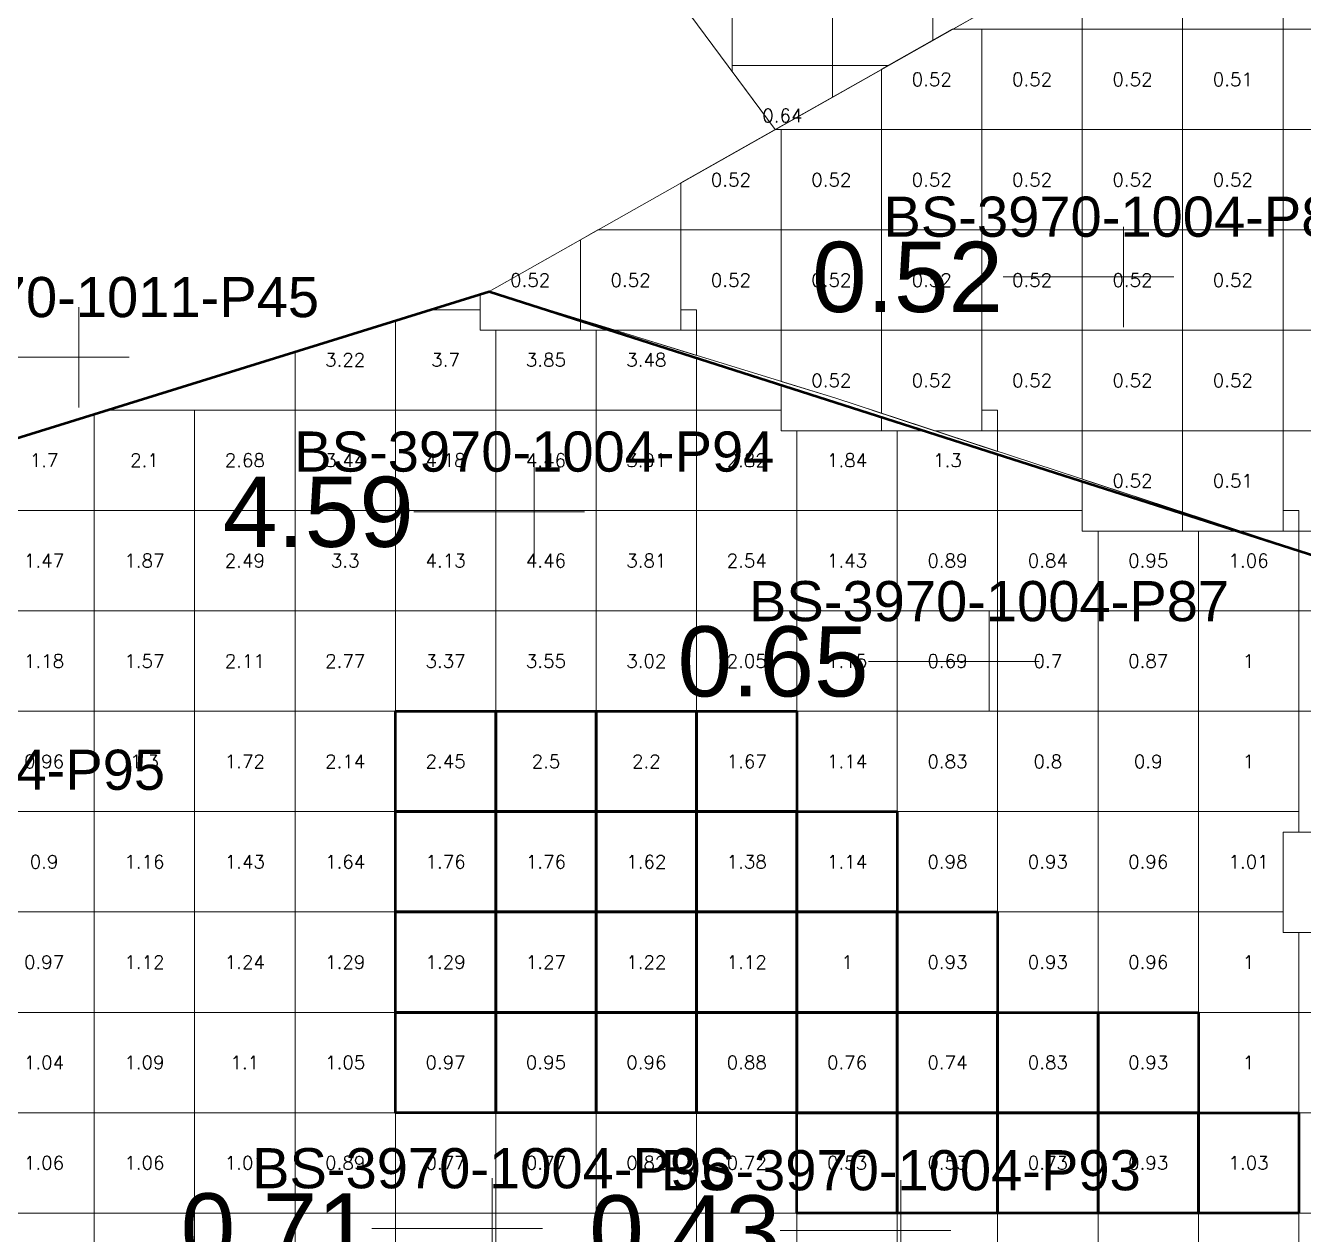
# Model space of a CAD drawing. Header units: inches. Extents: x 469759 to 470079, y 4349683 to 4349873.
# Drawn here: x 469832.68 to 469845.41, y 4349768.48 to 4349780.52 of the extents above; entities that cross this region are included whole.
import ezdxf
from ezdxf.enums import TextEntityAlignment as Align

# ---------------------------------------------------------------- set-up
doc = ezdxf.new("R2010")
doc.units = ezdxf.units.IN
doc.header["$MEASUREMENT"] = 0
for name, color, linetype, lineweight in [('孔口文字', 7, 'Continuous', 0), ('点', 7, 'Continuous', 0), ('爆区方格网', 7, 'Continuous', 0), ('线条', 7, 'Continuous', 0), ('钻孔', 7, 'Continuous', 0)]:
    doc.layers.add(name, color=color, linetype=linetype, lineweight=lineweight)
doc.styles.add('3dmine_textStyle_1', font='txt.shx', dxfattribs={"height": 1, "bigfont": 'gbcbig.shx'})
doc.styles.add('3dmine_textStyle_2', font='arial.ttf', dxfattribs={"height": 1})

msp = doc.modelspace()

# ---------------------------------------------------------------- hatches: boundary and pattern name
at = {"layer": '钻孔', "linetype": 'Continuous', "lineweight": 0, "extrusion": (0, 1, 0)}
msp.add_hatch(color=4, dxfattribs=at).paths.add_polyline_path([(-469844.62, 3960.25), (-469843.62, 3960.25), (-469843.62, 3972.25), (-469844.62, 3972.25)], flags=0)
at = {"layer": '钻孔', "linetype": 'Continuous', "lineweight": 0, "true_color": 0x808080, "extrusion": (0, 1, 0)}
for points in [[(-469834.214, 3959.89), (-469833.214, 3959.89), (-469833.214, 3972.89), (-469834.214, 3972.89)], [(-469842.4, 3960.49), (-469841.4, 3960.49), (-469841.4, 3972.49), (-469842.4, 3972.49)]]:
    msp.add_hatch(color=8, dxfattribs=at).paths.add_polyline_path(points, flags=0)
at = {"layer": '钻孔', "linetype": 'Continuous', "lineweight": 0, "true_color": 0xff80ff, "extrusion": (0, 1, 0)}
msp.add_hatch(color=211, dxfattribs=at).paths.add_polyline_path([(-469838.75, 3959.52), (-469837.75, 3959.52), (-469837.75, 3972.52), (-469838.75, 3972.52)], flags=0)
at = {"layer": '钻孔', "linetype": 'Continuous', "lineweight": 0, "true_color": 0x00ffff, "extrusion": (0, 1, 0)}
for points in [[(-469843.28, 3959.6), (-469842.28, 3959.6), (-469842.28, 3972.6), (-469843.28, 3972.6)], [(-469838.33, 3959.82), (-469837.33, 3959.82), (-469837.33, 3972.82), (-469838.33, 3972.82)]]:
    msp.add_hatch(color=4, dxfattribs=at).paths.add_polyline_path(points, flags=0)

# ---------------------------------------------------------------- linework, layer by layer
at = {"color": 4, "linetype": 'Continuous', "lineweight": 0, "true_color": 0x00ffff, "elevation": 3972.289}
msp.add_lwpolyline([(469830.523, 4349782.177), (469834.782, 4349783.265), (469838.373, 4349781.886), (469840.149, 4349779.488), (469842.878, 4349781.034), (469845.209, 4349782.446), (469846.209, 4349783.052), (469847.681, 4349783.943), (469845.919, 4349785.172), (469844.233, 4349785.846), (469842.477, 4349787.199), (469843.266, 4349789.779), (469844.355, 4349792.332), (469841.926, 4349793.667), (469839.45, 4349795.182), (469834.07, 4349797.454), (469832.873, 4349793.417), (469835.06, 4349792.05), (469836.746, 4349787.956), (469832.886, 4349787.119), (469830.688, 4349788.666)], dxfattribs=at)
at = {"color": 4, "linetype": 'Continuous', "lineweight": 0, "elevation": 1987.297}
msp.add_lwpolyline([(469837.3, 4349777.874), (469842.878, 4349781.034), (469847.681, 4349783.943), (469855.547, 4349787.292), (469859.965, 4349786.419), (469865.187, 4349784.317), (469869.485, 4349784.222), (469872.956, 4349784.858), (469874.58, 4349781.706), (469870.408, 4349779.03), (469874.262, 4349774.922), (469876.69, 4349772.16), (469874.272, 4349770.414), (469866.414, 4349769.254), (469861.845, 4349771.213), (469856.754, 4349771.099), (469852.439, 4349771.326), (469850.168, 4349770.343), (469847.292, 4349769.245), (469845.59, 4349771.971), (469846.044, 4349775.075), (469840.744, 4349776.814), (469837.3, 4349777.874), (469837.3, 4349777.874)], dxfattribs=at)
at = {"color": 5, "linetype": 'Continuous', "lineweight": 50, "elevation": 1987.297}
msp.add_lwpolyline([(469817.208, 4349769.309), (469828.454, 4349775.127), (469837.3, 4349777.874), (469846.044, 4349775.075), (469845.59, 4349771.971), (469847.292, 4349769.245), (469850.168, 4349770.343), (469852.439, 4349771.326), (469856.754, 4349771.099), (469861.845, 4349771.213), (469866.414, 4349769.254), (469864.214, 4349766.26), (469858.315, 4349764.574), (469853.994, 4349765.649), (469852.242, 4349767.401), (469842.005, 4349764.839), (469836.359, 4349766.411), (469832.229, 4349766.357), (469826.099, 4349763.33), (469820.476, 4349762.487), (469821.961, 4349767.803), (469817.208, 4349769.309), (469817.208, 4349769.309)], dxfattribs=at)
at = {"layer": '点', "color": 4, "linetype": 'Continuous', "lineweight": 0, "elevation": 3972.25}
for points in [[(469843.62, 4349777.52), (469843.62, 4349778.52)], [(469844.12, 4349778.02), (469843.12, 4349778.02)]]:
    msp.add_lwpolyline(points, dxfattribs=at)
at = {"layer": '点', "color": 138, "linetype": 'Continuous', "lineweight": 0, "true_color": 0x004c4c}
for points, elevation in [([(469833.214, 4349776.719), (469833.214, 4349777.719)], 3972.89), ([(469833.714, 4349777.219), (469832.714, 4349777.219)], 3972.89), ([(469837.75, 4349775.18), (469837.75, 4349776.18)], 3972.52), ([(469838.25, 4349775.68), (469837.25, 4349775.68)], 3972.52), ([(469842.28, 4349773.69), (469842.28, 4349774.69)], 3972.6), ([(469842.78, 4349774.19), (469841.78, 4349774.19)], 3972.6), ([(469837.33, 4349768.04), (469837.33, 4349769.04)], 3972.82), ([(469841.4, 4349768.02), (469841.4, 4349769.02)], 3972.49), ([(469837.83, 4349768.54), (469836.83, 4349768.54)], 3972.82), ([(469841.9, 4349768.52), (469840.9, 4349768.52)], 3972.49)]:
    msp.add_lwpolyline(points, dxfattribs=dict(at, elevation=elevation))
at = {"layer": '爆区方格网', "color": 4, "linetype": 'Continuous', "lineweight": 0}
for points, elevation in [([(469844.209, 4349780.488), (469843.209, 4349780.488), (469843.209, 4349781.235), (469843.628, 4349781.488), (469844.209, 4349781.488), (469844.209, 4349780.488)], 3972.21), ([(469845.209, 4349780.488), (469844.209, 4349780.488), (469844.209, 4349781.488), (469845.209, 4349781.488), (469845.209, 4349780.488)], 3972.21), ([(469846.209, 4349780.488), (469845.209, 4349780.488), (469845.209, 4349781.488), (469846.209, 4349781.488), (469846.209, 4349780.488)], 3972.21), ([(469843.209, 4349779.488), (469842.209, 4349779.488), (469842.209, 4349780.488), (469843.209, 4349780.488), (469843.209, 4349779.488)], 3972.21), ([(469844.209, 4349779.488), (469843.209, 4349779.488), (469843.209, 4349780.488), (469844.209, 4349780.488), (469844.209, 4349779.488)], 3972.21), ([(469845.209, 4349779.488), (469844.209, 4349779.488), (469844.209, 4349780.488), (469845.209, 4349780.488), (469845.209, 4349779.488)], 3972.21), ([(469846.209, 4349779.488), (469845.209, 4349779.488), (469845.209, 4349780.488), (469846.209, 4349780.488), (469846.209, 4349779.488)], 3972.21), ([(469843.209, 4349778.488), (469842.209, 4349778.488), (469842.209, 4349779.488), (469843.209, 4349779.488), (469843.209, 4349778.488)], 3972.21), ([(469844.209, 4349778.488), (469843.209, 4349778.488), (469843.209, 4349779.488), (469844.209, 4349779.488), (469844.209, 4349778.488)], 3972.21), ([(469845.209, 4349778.488), (469844.209, 4349778.488), (469844.209, 4349779.488), (469845.209, 4349779.488), (469845.209, 4349778.488)], 3972.21), ([(469846.209, 4349778.488), (469845.209, 4349778.488), (469845.209, 4349779.488), (469846.209, 4349779.488), (469846.209, 4349778.488)], 3972.21), ([(469843.209, 4349777.488), (469842.209, 4349777.488), (469842.209, 4349778.488), (469843.209, 4349778.488), (469843.209, 4349777.488)], 3972.21), ([(469844.209, 4349777.488), (469843.209, 4349777.488), (469843.209, 4349778.488), (469844.209, 4349778.488), (469844.209, 4349777.488)], 3972.21), ([(469845.209, 4349777.488), (469844.209, 4349777.488), (469844.209, 4349778.488), (469845.209, 4349778.488), (469845.209, 4349777.488)], 3972.21), ([(469846.209, 4349777.488), (469845.209, 4349777.488), (469845.209, 4349778.488), (469846.209, 4349778.488), (469846.209, 4349777.488)], 3972.21), ([(469838.366, 4349777.533), (469838.366, 4349777.533), (469838.209, 4349777.583), (469837.864, 4349777.693), (469837.864, 4349777.693), (469838.366, 4349777.533)], 3972.82), ([(469838.372, 4349777.546), (469838.372, 4349777.546), (469838.209, 4349777.594), (469837.887, 4349777.693), (469837.887, 4349777.693), (469838.372, 4349777.546)], 3972.82), ([(469839.366, 4349777.238), (469838.554, 4349777.488), (469838.372, 4349777.546), (469838.372, 4349777.546), (469838.554, 4349777.488), (469839.209, 4349777.488), (469839.209, 4349777.693), (469839.366, 4349777.693), (469839.366, 4349777.238)], 3972.82), ([(469844.209, 4349776.488), (469843.209, 4349776.488), (469843.209, 4349777.488), (469844.209, 4349777.488), (469844.209, 4349776.488)], 3972.21), ([(469845.209, 4349776.488), (469844.209, 4349776.488), (469844.209, 4349777.488), (469845.209, 4349777.488), (469845.209, 4349776.488)], 3972.21), ([(469846.209, 4349776.488), (469845.209, 4349776.488), (469845.209, 4349777.488), (469846.209, 4349777.488), (469846.209, 4349776.488)], 3972.21), ([(469841.209, 4349776.662), (469841.366, 4349776.61), (469841.366, 4349776.61), (469841.113, 4349776.693), (469841.113, 4349776.693), (469841.209, 4349776.662)], 3972.82), ([(469842.366, 4349776.282), (469841.366, 4349776.61), (469841.366, 4349776.61), (469841.738, 4349776.488), (469842.209, 4349776.488), (469842.209, 4349776.693), (469842.366, 4349776.693), (469842.366, 4349776.282)], 3972.82), ([(469844.209, 4349775.677), (469843.209, 4349776.006), (469843.209, 4349776.488), (469844.209, 4349776.488), (469844.209, 4349775.677)], 3972.21), ([(469845.209, 4349775.488), (469844.785, 4349775.488), (469844.209, 4349775.677), (469844.209, 4349776.488), (469845.209, 4349776.488), (469845.209, 4349775.488)], 3972.21), ([(469846.209, 4349775.488), (469845.209, 4349775.488), (469845.209, 4349776.488), (469846.209, 4349776.488), (469846.209, 4349775.488)], 3972.21), ([(469844.163, 4349775.677), (469844.113, 4349775.693), (469844.113, 4349775.693), (469844.163, 4349775.677)], 3972.82), ([(469844.366, 4349775.626), (469844.366, 4349775.626), (469844.209, 4349775.677), (469844.16, 4349775.693), (469844.16, 4349775.693), (469844.366, 4349775.626)], 3972.82), ([(469844.366, 4349775.612), (469844.366, 4349775.612), (469844.209, 4349775.663), (469844.163, 4349775.677), (469844.366, 4349775.612)], 3972.82), ([(469844.753, 4349775.488), (469844.209, 4349775.488), (469844.209, 4349775.663), (469844.753, 4349775.488)], 3972.21), ([(469845.366, 4349775.298), (469844.785, 4349775.488), (469844.366, 4349775.626), (469844.366, 4349775.626), (469844.785, 4349775.488), (469845.209, 4349775.488), (469845.209, 4349775.693), (469845.366, 4349775.693), (469845.366, 4349775.298)], 3972.82)]:
    msp.add_lwpolyline(points, dxfattribs=dict(at, elevation=elevation))
at = {"layer": '爆区方格网', "color": 4, "linetype": 'Continuous', "lineweight": 0, "true_color": 0x00ffff}
for points, elevation in [([(469840.721, 4349780.127), (469839.721, 4349780.127), (469839.721, 4349781.127), (469840.721, 4349781.127), (469840.721, 4349780.127)], 3973.48), ([(469841.721, 4349780.379), (469841.277, 4349780.127), (469840.721, 4349780.127), (469840.721, 4349781.127), (469841.721, 4349781.127), (469841.721, 4349780.379)], 3973.48), ([(469842.209, 4349779.488), (469841.209, 4349779.488), (469841.209, 4349780.089), (469841.914, 4349780.488), (469842.209, 4349780.488), (469842.209, 4349779.488)], 3972.21), ([(469840.721, 4349779.812), (469840.149, 4349779.488), (469839.721, 4349780.067), (469839.721, 4349780.127), (469840.721, 4349780.127), (469840.721, 4349779.812)], 3973.48), ([(469840.209, 4349778.488), (469839.209, 4349778.488), (469839.209, 4349778.956), (469840.149, 4349779.488), (469840.209, 4349779.488), (469840.209, 4349778.488)], 3972.21), ([(469841.209, 4349778.488), (469840.209, 4349778.488), (469840.209, 4349779.488), (469841.209, 4349779.488), (469841.209, 4349778.488)], 3972.21), ([(469842.209, 4349778.488), (469841.209, 4349778.488), (469841.209, 4349779.488), (469842.209, 4349779.488), (469842.209, 4349778.488)], 3972.21), ([(469839.209, 4349777.488), (469838.554, 4349777.488), (469838.209, 4349777.594), (469838.209, 4349778.389), (469838.384, 4349778.488), (469839.209, 4349778.488), (469839.209, 4349777.488)], 3972.21), ([(469840.209, 4349777.488), (469839.209, 4349777.488), (469839.209, 4349778.488), (469840.209, 4349778.488), (469840.209, 4349777.488)], 3972.21), ([(469841.209, 4349777.488), (469840.209, 4349777.488), (469840.209, 4349778.488), (469841.209, 4349778.488), (469841.209, 4349777.488)], 3972.21), ([(469842.209, 4349777.488), (469841.209, 4349777.488), (469841.209, 4349778.488), (469842.209, 4349778.488), (469842.209, 4349777.488)], 3972.21), ([(469838.209, 4349777.594), (469837.3, 4349777.874), (469838.209, 4349777.583), (469838.209, 4349777.488), (469837.209, 4349777.488), (469837.209, 4349777.846), (469837.3, 4349777.874), (469838.209, 4349778.389), (469838.209, 4349777.594)], 3972.21), ([(469838.505, 4349777.488), (469838.209, 4349777.488), (469838.209, 4349777.583), (469838.505, 4349777.488)], 3972.21), ([(469841.209, 4349776.662), (469840.744, 4349776.814), (469840.209, 4349776.979), (469840.209, 4349777.488), (469841.209, 4349777.488), (469841.209, 4349776.662)], 3972.21), ([(469842.209, 4349776.488), (469841.738, 4349776.488), (469841.209, 4349776.662), (469841.209, 4349777.488), (469842.209, 4349777.488), (469842.209, 4349776.488)], 3972.21), ([(469843.209, 4349776.488), (469842.209, 4349776.488), (469842.209, 4349777.488), (469843.209, 4349777.488), (469843.209, 4349776.488)], 3972.21), ([(469841.629, 4349776.488), (469841.209, 4349776.488), (469841.209, 4349776.623), (469841.629, 4349776.488)], 3972.21)]:
    msp.add_lwpolyline(points, dxfattribs=dict(at, elevation=elevation))
at = {"layer": '爆区方格网', "color": 5, "linetype": 'Continuous', "lineweight": 0}
for points, elevation in [([(469837.209, 4349777.488), (469837.366, 4349777.488), (469837.366, 4349776.693), (469836.366, 4349776.693), (469836.366, 4349777.584), (469836.718, 4349777.693), (469837.209, 4349777.693), (469837.209, 4349777.488)], 3972.82), ([(469836.366, 4349776.693), (469835.366, 4349776.693), (469835.366, 4349777.274), (469836.366, 4349777.584), (469836.366, 4349776.693)], 3972.82), ([(469838.366, 4349776.693), (469837.366, 4349776.693), (469837.366, 4349777.488), (469838.366, 4349777.488), (469838.366, 4349776.693)], 3972.82), ([(469839.366, 4349777.213), (469839.366, 4349776.693), (469838.366, 4349776.693), (469838.366, 4349777.488), (469838.505, 4349777.488), (469838.366, 4349777.533), (469838.366, 4349777.533), (469839.366, 4349777.213)], 3972.82), ([(469841.209, 4349776.623), (469841.209, 4349776.488), (469840.209, 4349776.488), (469840.209, 4349776.943), (469841.209, 4349776.623)], 3972.21), ([(469834.366, 4349775.693), (469833.366, 4349775.693), (469833.366, 4349776.652), (469833.498, 4349776.693), (469834.366, 4349776.693), (469834.366, 4349775.693)], 3972.82), ([(469835.366, 4349775.693), (469834.366, 4349775.693), (469834.366, 4349776.693), (469835.366, 4349776.693), (469835.366, 4349775.693)], 3972.82), ([(469836.366, 4349775.693), (469835.366, 4349775.693), (469835.366, 4349776.693), (469836.366, 4349776.693), (469836.366, 4349775.693)], 3972.82), ([(469837.366, 4349775.693), (469836.366, 4349775.693), (469836.366, 4349776.693), (469837.366, 4349776.693), (469837.366, 4349775.693)], 3972.82), ([(469838.366, 4349775.693), (469837.366, 4349775.693), (469837.366, 4349776.693), (469838.366, 4349776.693), (469838.366, 4349775.693)], 3972.82), ([(469839.366, 4349775.693), (469838.366, 4349775.693), (469838.366, 4349776.693), (469839.366, 4349776.693), (469839.366, 4349775.693)], 3972.82), ([(469840.209, 4349776.488), (469840.366, 4349776.488), (469840.366, 4349775.693), (469839.366, 4349775.693), (469839.366, 4349776.693), (469840.209, 4349776.693), (469840.209, 4349776.488)], 3972.82), ([(469841.209, 4349776.623), (469841.366, 4349776.572), (469841.366, 4349776.572), (469840.988, 4349776.693), (469840.988, 4349776.693), (469841.209, 4349776.623)], 3972.82), ([(469833.366, 4349775.693), (469832.366, 4349775.693), (469832.366, 4349776.342), (469833.366, 4349776.652), (469833.366, 4349775.693)], 3972.82), ([(469841.366, 4349775.693), (469840.366, 4349775.693), (469840.366, 4349776.488), (469841.366, 4349776.488), (469841.366, 4349775.693)], 3972.82), ([(469842.366, 4349776.252), (469842.366, 4349775.693), (469841.366, 4349775.693), (469841.366, 4349776.488), (469841.629, 4349776.488), (469842.366, 4349776.252)], 3972.82), ([(469844.209, 4349775.663), (469844.209, 4349775.488), (469843.209, 4349775.488), (469843.209, 4349775.983), (469844.209, 4349775.663)], 3972.21), ([(469833.366, 4349774.693), (469832.366, 4349774.693), (469832.366, 4349775.693), (469833.366, 4349775.693), (469833.366, 4349774.693)], 3972.82), ([(469834.366, 4349774.693), (469833.366, 4349774.693), (469833.366, 4349775.693), (469834.366, 4349775.693), (469834.366, 4349774.693)], 3972.82), ([(469835.366, 4349774.693), (469834.366, 4349774.693), (469834.366, 4349775.693), (469835.366, 4349775.693), (469835.366, 4349774.693)], 3972.82), ([(469836.366, 4349774.693), (469835.366, 4349774.693), (469835.366, 4349775.693), (469836.366, 4349775.693), (469836.366, 4349774.693)], 3972.82), ([(469837.366, 4349774.693), (469836.366, 4349774.693), (469836.366, 4349775.693), (469837.366, 4349775.693), (469837.366, 4349774.693)], 3972.82), ([(469838.366, 4349774.693), (469837.366, 4349774.693), (469837.366, 4349775.693), (469838.366, 4349775.693), (469838.366, 4349774.693)], 3972.82), ([(469839.366, 4349774.693), (469838.366, 4349774.693), (469838.366, 4349775.693), (469839.366, 4349775.693), (469839.366, 4349774.693)], 3972.82), ([(469840.366, 4349774.693), (469839.366, 4349774.693), (469839.366, 4349775.693), (469840.366, 4349775.693), (469840.366, 4349774.693)], 3972.82), ([(469841.366, 4349774.693), (469840.366, 4349774.693), (469840.366, 4349775.693), (469841.366, 4349775.693), (469841.366, 4349774.693)], 3972.82), ([(469842.366, 4349774.693), (469841.366, 4349774.693), (469841.366, 4349775.693), (469842.366, 4349775.693), (469842.366, 4349774.693)], 3972.82), ([(469843.209, 4349775.488), (469843.366, 4349775.488), (469843.366, 4349774.693), (469842.366, 4349774.693), (469842.366, 4349775.693), (469843.209, 4349775.693), (469843.209, 4349775.488)], 3972.82), ([(469845.366, 4349775.292), (469845.366, 4349774.693), (469844.366, 4349774.693), (469844.366, 4349775.488), (469844.753, 4349775.488), (469844.366, 4349775.612), (469844.366, 4349775.612), (469845.366, 4349775.292)], 3972.82), ([(469844.366, 4349774.693), (469843.366, 4349774.693), (469843.366, 4349775.488), (469844.366, 4349775.488), (469844.366, 4349774.693)], 3972.82), ([(469833.366, 4349773.693), (469832.366, 4349773.693), (469832.366, 4349774.693), (469833.366, 4349774.693), (469833.366, 4349773.693)], 3972.82), ([(469834.366, 4349773.693), (469833.366, 4349773.693), (469833.366, 4349774.693), (469834.366, 4349774.693), (469834.366, 4349773.693)], 3972.82), ([(469835.366, 4349773.693), (469834.366, 4349773.693), (469834.366, 4349774.693), (469835.366, 4349774.693), (469835.366, 4349773.693)], 3972.82), ([(469836.366, 4349773.693), (469835.366, 4349773.693), (469835.366, 4349774.693), (469836.366, 4349774.693), (469836.366, 4349773.693)], 3972.82), ([(469837.366, 4349773.693), (469836.366, 4349773.693), (469836.366, 4349774.693), (469837.366, 4349774.693), (469837.366, 4349773.693)], 3972.82), ([(469838.366, 4349773.693), (469837.366, 4349773.693), (469837.366, 4349774.693), (469838.366, 4349774.693), (469838.366, 4349773.693)], 3972.82), ([(469839.366, 4349773.693), (469838.366, 4349773.693), (469838.366, 4349774.693), (469839.366, 4349774.693), (469839.366, 4349773.693)], 3972.82), ([(469840.366, 4349773.693), (469839.366, 4349773.693), (469839.366, 4349774.693), (469840.366, 4349774.693), (469840.366, 4349773.693)], 3972.82), ([(469841.366, 4349773.693), (469840.366, 4349773.693), (469840.366, 4349774.693), (469841.366, 4349774.693), (469841.366, 4349773.693)], 3972.82), ([(469842.366, 4349773.693), (469841.366, 4349773.693), (469841.366, 4349774.693), (469842.366, 4349774.693), (469842.366, 4349773.693)], 3972.82), ([(469843.366, 4349773.693), (469842.366, 4349773.693), (469842.366, 4349774.693), (469843.366, 4349774.693), (469843.366, 4349773.693)], 3972.82), ([(469844.366, 4349773.693), (469843.366, 4349773.693), (469843.366, 4349774.693), (469844.366, 4349774.693), (469844.366, 4349773.693)], 3972.82), ([(469845.366, 4349773.693), (469844.366, 4349773.693), (469844.366, 4349774.693), (469845.366, 4349774.693), (469845.366, 4349773.693)], 3972.82), ([(469846.366, 4349773.693), (469845.366, 4349773.693), (469845.366, 4349774.693), (469846.366, 4349774.693), (469846.366, 4349773.693)], 3972.82), ([(469833.366, 4349772.693), (469832.366, 4349772.693), (469832.366, 4349773.693), (469833.366, 4349773.693), (469833.366, 4349772.693)], 3972.82), ([(469834.366, 4349772.693), (469833.366, 4349772.693), (469833.366, 4349773.693), (469834.366, 4349773.693), (469834.366, 4349772.693)], 3972.82), ([(469835.366, 4349772.693), (469834.366, 4349772.693), (469834.366, 4349773.693), (469835.366, 4349773.693), (469835.366, 4349772.693)], 3972.82), ([(469836.366, 4349772.693), (469835.366, 4349772.693), (469835.366, 4349773.693), (469836.366, 4349773.693), (469836.366, 4349772.693)], 3972.82), ([(469841.366, 4349772.693), (469840.366, 4349772.693), (469840.366, 4349773.693), (469841.366, 4349773.693), (469841.366, 4349772.693)], 3972.82), ([(469842.366, 4349772.693), (469841.366, 4349772.693), (469841.366, 4349773.693), (469842.366, 4349773.693), (469842.366, 4349772.693)], 3972.82), ([(469843.366, 4349772.693), (469842.366, 4349772.693), (469842.366, 4349773.693), (469843.366, 4349773.693), (469843.366, 4349772.693)], 3972.82), ([(469844.366, 4349772.693), (469843.366, 4349772.693), (469843.366, 4349773.693), (469844.366, 4349773.693), (469844.366, 4349772.693)], 3972.82), ([(469845.366, 4349772.693), (469844.366, 4349772.693), (469844.366, 4349773.693), (469845.366, 4349773.693), (469845.366, 4349772.693)], 3972.82), ([(469833.366, 4349771.693), (469832.366, 4349771.693), (469832.366, 4349772.693), (469833.366, 4349772.693), (469833.366, 4349771.693)], 3972.82), ([(469834.366, 4349771.693), (469833.366, 4349771.693), (469833.366, 4349772.693), (469834.366, 4349772.693), (469834.366, 4349771.693)], 3972.82), ([(469835.366, 4349771.693), (469834.366, 4349771.693), (469834.366, 4349772.693), (469835.366, 4349772.693), (469835.366, 4349771.693)], 3972.82), ([(469836.366, 4349771.693), (469835.366, 4349771.693), (469835.366, 4349772.693), (469836.366, 4349772.693), (469836.366, 4349771.693)], 3972.82), ([(469842.366, 4349771.693), (469841.366, 4349771.693), (469841.366, 4349772.693), (469842.366, 4349772.693), (469842.366, 4349771.693)], 3972.82), ([(469843.366, 4349771.693), (469842.366, 4349771.693), (469842.366, 4349772.693), (469843.366, 4349772.693), (469843.366, 4349771.693)], 3972.82), ([(469844.366, 4349771.693), (469843.366, 4349771.693), (469843.366, 4349772.693), (469844.366, 4349772.693), (469844.366, 4349771.693)], 3972.82), ([(469845.366, 4349772.488), (469845.209, 4349772.488), (469845.209, 4349771.693), (469844.366, 4349771.693), (469844.366, 4349772.693), (469845.366, 4349772.693), (469845.366, 4349772.488)], 3972.82), ([(469846.209, 4349771.488), (469845.209, 4349771.488), (469845.209, 4349772.488), (469846.209, 4349772.488), (469846.209, 4349771.488)], 3972.21), ([(469833.366, 4349770.693), (469832.366, 4349770.693), (469832.366, 4349771.693), (469833.366, 4349771.693), (469833.366, 4349770.693)], 3972.82), ([(469834.366, 4349770.693), (469833.366, 4349770.693), (469833.366, 4349771.693), (469834.366, 4349771.693), (469834.366, 4349770.693)], 3972.82), ([(469835.366, 4349770.693), (469834.366, 4349770.693), (469834.366, 4349771.693), (469835.366, 4349771.693), (469835.366, 4349770.693)], 3972.82), ([(469836.366, 4349770.693), (469835.366, 4349770.693), (469835.366, 4349771.693), (469836.366, 4349771.693), (469836.366, 4349770.693)], 3972.82), ([(469843.366, 4349770.693), (469842.366, 4349770.693), (469842.366, 4349771.693), (469843.366, 4349771.693), (469843.366, 4349770.693)], 3972.82), ([(469844.366, 4349770.693), (469843.366, 4349770.693), (469843.366, 4349771.693), (469844.366, 4349771.693), (469844.366, 4349770.693)], 3972.82), ([(469845.209, 4349771.488), (469845.366, 4349771.488), (469845.366, 4349770.693), (469844.366, 4349770.693), (469844.366, 4349771.693), (469845.209, 4349771.693), (469845.209, 4349771.488)], 3972.82), ([(469846.209, 4349770.693), (469845.366, 4349770.693), (469845.366, 4349771.488), (469846.209, 4349771.488), (469846.209, 4349770.693)], 3972.82), ([(469833.366, 4349769.693), (469832.366, 4349769.693), (469832.366, 4349770.693), (469833.366, 4349770.693), (469833.366, 4349769.693)], 3972.82), ([(469834.366, 4349769.693), (469833.366, 4349769.693), (469833.366, 4349770.693), (469834.366, 4349770.693), (469834.366, 4349769.693)], 3972.82), ([(469835.366, 4349769.693), (469834.366, 4349769.693), (469834.366, 4349770.693), (469835.366, 4349770.693), (469835.366, 4349769.693)], 3972.82), ([(469836.366, 4349769.693), (469835.366, 4349769.693), (469835.366, 4349770.693), (469836.366, 4349770.693), (469836.366, 4349769.693)], 3972.82), ([(469845.366, 4349769.693), (469844.366, 4349769.693), (469844.366, 4349770.693), (469845.366, 4349770.693), (469845.366, 4349769.693)], 3972.82), ([(469846.209, 4349770.488), (469846.366, 4349770.488), (469846.366, 4349769.693), (469845.366, 4349769.693), (469845.366, 4349770.693), (469846.209, 4349770.693), (469846.209, 4349770.488)], 3972.82), ([(469833.366, 4349768.693), (469832.366, 4349768.693), (469832.366, 4349769.693), (469833.366, 4349769.693), (469833.366, 4349768.693)], 3972.82), ([(469834.366, 4349768.693), (469833.366, 4349768.693), (469833.366, 4349769.693), (469834.366, 4349769.693), (469834.366, 4349768.693)], 3972.82), ([(469835.366, 4349768.693), (469834.366, 4349768.693), (469834.366, 4349769.693), (469835.366, 4349769.693), (469835.366, 4349768.693)], 3972.82), ([(469836.366, 4349768.693), (469835.366, 4349768.693), (469835.366, 4349769.693), (469836.366, 4349769.693), (469836.366, 4349768.693)], 3972.82), ([(469837.366, 4349768.693), (469836.366, 4349768.693), (469836.366, 4349769.693), (469837.366, 4349769.693), (469837.366, 4349768.693)], 3972.82), ([(469838.366, 4349768.693), (469837.366, 4349768.693), (469837.366, 4349769.693), (469838.366, 4349769.693), (469838.366, 4349768.693)], 3972.82), ([(469839.366, 4349768.693), (469838.366, 4349768.693), (469838.366, 4349769.693), (469839.366, 4349769.693), (469839.366, 4349768.693)], 3972.82), ([(469840.366, 4349768.693), (469839.366, 4349768.693), (469839.366, 4349769.693), (469840.366, 4349769.693), (469840.366, 4349768.693)], 3972.82), ([(469846.366, 4349768.693), (469845.366, 4349768.693), (469845.366, 4349769.693), (469846.366, 4349769.693), (469846.366, 4349768.693)], 3972.82), ([(469833.366, 4349767.693), (469832.366, 4349767.693), (469832.366, 4349768.693), (469833.366, 4349768.693), (469833.366, 4349767.693)], 3972.82), ([(469834.366, 4349767.693), (469833.366, 4349767.693), (469833.366, 4349768.693), (469834.366, 4349768.693), (469834.366, 4349767.693)], 3972.82), ([(469835.366, 4349767.693), (469834.366, 4349767.693), (469834.366, 4349768.693), (469835.366, 4349768.693), (469835.366, 4349767.693)], 3972.82), ([(469836.366, 4349767.693), (469835.366, 4349767.693), (469835.366, 4349768.693), (469836.366, 4349768.693), (469836.366, 4349767.693)], 3972.82), ([(469837.366, 4349767.693), (469836.366, 4349767.693), (469836.366, 4349768.693), (469837.366, 4349768.693), (469837.366, 4349767.693)], 3972.82), ([(469838.366, 4349767.693), (469837.366, 4349767.693), (469837.366, 4349768.693), (469838.366, 4349768.693), (469838.366, 4349767.693)], 3972.82), ([(469839.366, 4349767.693), (469838.366, 4349767.693), (469838.366, 4349768.693), (469839.366, 4349768.693), (469839.366, 4349767.693)], 3972.82), ([(469840.366, 4349767.693), (469839.366, 4349767.693), (469839.366, 4349768.693), (469840.366, 4349768.693), (469840.366, 4349767.693)], 3972.82), ([(469841.366, 4349767.693), (469840.366, 4349767.693), (469840.366, 4349768.693), (469841.366, 4349768.693), (469841.366, 4349767.693)], 3972.82), ([(469842.366, 4349767.693), (469841.366, 4349767.693), (469841.366, 4349768.693), (469842.366, 4349768.693), (469842.366, 4349767.693)], 3972.82), ([(469843.366, 4349767.693), (469842.366, 4349767.693), (469842.366, 4349768.693), (469843.366, 4349768.693), (469843.366, 4349767.693)], 3972.82), ([(469844.366, 4349767.693), (469843.366, 4349767.693), (469843.366, 4349768.693), (469844.366, 4349768.693), (469844.366, 4349767.693)], 3972.82), ([(469845.366, 4349767.693), (469844.366, 4349767.693), (469844.366, 4349768.693), (469845.366, 4349768.693), (469845.366, 4349767.693)], 3972.82), ([(469846.366, 4349767.693), (469845.366, 4349767.693), (469845.366, 4349768.693), (469846.366, 4349768.693), (469846.366, 4349767.693)], 3972.82)]:
    msp.add_lwpolyline(points, dxfattribs=dict(at, elevation=elevation))
at = {"layer": '爆区方格网', "color": 5, "linetype": 'Continuous', "lineweight": 0, "true_color": 0x0000ff, "elevation": 3972.82}
msp.add_lwpolyline([(469841.629, 4349776.488), (469841.366, 4349776.572), (469841.366, 4349776.572), (469841.629, 4349776.488)], dxfattribs=at)
at = {"layer": '爆区方格网', "color": 5, "linetype": 'Continuous', "lineweight": 50, "elevation": 3972.82}
for points in [[(469837.366, 4349772.693), (469836.366, 4349772.693), (469836.366, 4349773.693), (469837.366, 4349773.693), (469837.366, 4349772.693)], [(469838.366, 4349772.693), (469837.366, 4349772.693), (469837.366, 4349773.693), (469838.366, 4349773.693), (469838.366, 4349772.693)], [(469839.366, 4349772.693), (469838.366, 4349772.693), (469838.366, 4349773.693), (469839.366, 4349773.693), (469839.366, 4349772.693)], [(469840.366, 4349772.693), (469839.366, 4349772.693), (469839.366, 4349773.693), (469840.366, 4349773.693), (469840.366, 4349772.693)], [(469837.366, 4349771.693), (469836.366, 4349771.693), (469836.366, 4349772.693), (469837.366, 4349772.693), (469837.366, 4349771.693)], [(469838.366, 4349771.693), (469837.366, 4349771.693), (469837.366, 4349772.693), (469838.366, 4349772.693), (469838.366, 4349771.693)], [(469839.366, 4349771.693), (469838.366, 4349771.693), (469838.366, 4349772.693), (469839.366, 4349772.693), (469839.366, 4349771.693)], [(469840.366, 4349771.693), (469839.366, 4349771.693), (469839.366, 4349772.693), (469840.366, 4349772.693), (469840.366, 4349771.693)], [(469841.366, 4349771.693), (469840.366, 4349771.693), (469840.366, 4349772.693), (469841.366, 4349772.693), (469841.366, 4349771.693)], [(469837.366, 4349770.693), (469836.366, 4349770.693), (469836.366, 4349771.693), (469837.366, 4349771.693), (469837.366, 4349770.693)], [(469838.366, 4349770.693), (469837.366, 4349770.693), (469837.366, 4349771.693), (469838.366, 4349771.693), (469838.366, 4349770.693)], [(469839.366, 4349770.693), (469838.366, 4349770.693), (469838.366, 4349771.693), (469839.366, 4349771.693), (469839.366, 4349770.693)], [(469840.366, 4349770.693), (469839.366, 4349770.693), (469839.366, 4349771.693), (469840.366, 4349771.693), (469840.366, 4349770.693)], [(469841.366, 4349770.693), (469840.366, 4349770.693), (469840.366, 4349771.693), (469841.366, 4349771.693), (469841.366, 4349770.693)], [(469842.366, 4349770.693), (469841.366, 4349770.693), (469841.366, 4349771.693), (469842.366, 4349771.693), (469842.366, 4349770.693)], [(469837.366, 4349769.693), (469836.366, 4349769.693), (469836.366, 4349770.693), (469837.366, 4349770.693), (469837.366, 4349769.693)], [(469838.366, 4349769.693), (469837.366, 4349769.693), (469837.366, 4349770.693), (469838.366, 4349770.693), (469838.366, 4349769.693)], [(469839.366, 4349769.693), (469838.366, 4349769.693), (469838.366, 4349770.693), (469839.366, 4349770.693), (469839.366, 4349769.693)], [(469840.366, 4349769.693), (469839.366, 4349769.693), (469839.366, 4349770.693), (469840.366, 4349770.693), (469840.366, 4349769.693)], [(469841.366, 4349769.693), (469840.366, 4349769.693), (469840.366, 4349770.693), (469841.366, 4349770.693), (469841.366, 4349769.693)], [(469842.366, 4349769.693), (469841.366, 4349769.693), (469841.366, 4349770.693), (469842.366, 4349770.693), (469842.366, 4349769.693)], [(469843.366, 4349769.693), (469842.366, 4349769.693), (469842.366, 4349770.693), (469843.366, 4349770.693), (469843.366, 4349769.693)], [(469844.366, 4349769.693), (469843.366, 4349769.693), (469843.366, 4349770.693), (469844.366, 4349770.693), (469844.366, 4349769.693)], [(469841.366, 4349768.693), (469840.366, 4349768.693), (469840.366, 4349769.693), (469841.366, 4349769.693), (469841.366, 4349768.693)], [(469842.366, 4349768.693), (469841.366, 4349768.693), (469841.366, 4349769.693), (469842.366, 4349769.693), (469842.366, 4349768.693)], [(469843.366, 4349768.693), (469842.366, 4349768.693), (469842.366, 4349769.693), (469843.366, 4349769.693), (469843.366, 4349768.693)], [(469844.366, 4349768.693), (469843.366, 4349768.693), (469843.366, 4349769.693), (469844.366, 4349769.693), (469844.366, 4349768.693)], [(469845.366, 4349768.693), (469844.366, 4349768.693), (469844.366, 4349769.693), (469845.366, 4349769.693), (469845.366, 4349768.693)]]:
    msp.add_lwpolyline(points, dxfattribs=at)
at = {"layer": '线条', "color": 4, "linetype": 'Continuous', "lineweight": 0, "elevation": 3972.25}
msp.add_lwpolyline([(469843.62, 4349778.02), (469843.62, 4349778.02), (469843.62, 4349778.02)], dxfattribs=at)
at = {"layer": '线条', "color": 138, "linetype": 'Continuous', "lineweight": 0, "true_color": 0x004c4c}
for points, elevation in [([(469833.214, 4349777.219), (469833.214, 4349777.219), (469833.214, 4349777.219)], 3972.89), ([(469837.75, 4349775.68), (469837.75, 4349775.68), (469837.75, 4349775.68)], 3972.52), ([(469842.28, 4349774.19), (469842.28, 4349774.19), (469842.28, 4349774.19)], 3972.6), ([(469837.33, 4349768.54), (469837.33, 4349768.54), (469837.33, 4349768.54)], 3972.82), ([(469841.4, 4349768.52), (469841.4, 4349768.52), (469841.4, 4349768.52)], 3972.49)]:
    msp.add_lwpolyline(points, dxfattribs=dict(at, elevation=elevation))
at = {"layer": '钻孔', "color": 4, "linetype": 'Continuous', "lineweight": 0}
for elevation in [3972.25, 3960.25]:
    msp.add_lwpolyline([(469843.62, 4349778.02), (469842.42, 4349778.02)], dxfattribs=dict(at, elevation=elevation))
at = {"layer": '钻孔', "color": 8, "linetype": 'Continuous', "lineweight": 0, "true_color": 0x808080}
for points, elevation in [([(469833.214, 4349777.219), (469832.014, 4349777.219)], 3972.89), ([(469833.214, 4349777.219), (469832.014, 4349777.219)], 3959.89), ([(469841.4, 4349768.52), (469840.2, 4349768.52)], 3972.49), ([(469841.4, 4349768.52), (469840.2, 4349768.52)], 3960.49)]:
    msp.add_lwpolyline(points, dxfattribs=dict(at, elevation=elevation))
at = {"layer": '钻孔', "color": 211, "linetype": 'Continuous', "lineweight": 0, "true_color": 0xff80ff}
for elevation in [3972.52, 3959.52]:
    msp.add_lwpolyline([(469837.75, 4349775.68), (469836.55, 4349775.68)], dxfattribs=dict(at, elevation=elevation))
at = {"layer": '钻孔', "color": 4, "linetype": 'Continuous', "lineweight": 0, "true_color": 0x00ffff}
for points, elevation in [([(469842.28, 4349774.19), (469841.08, 4349774.19)], 3972.6), ([(469842.28, 4349774.19), (469841.08, 4349774.19)], 3959.6), ([(469837.33, 4349768.54), (469836.13, 4349768.54)], 3972.82), ([(469837.33, 4349768.54), (469836.13, 4349768.54)], 3959.82)]:
    msp.add_lwpolyline(points, dxfattribs=dict(at, elevation=elevation))

# ---------------------------------------------------------------- texts
at = {"color": 4, "linetype": 'Continuous', "lineweight": 0, "true_color": 0x00ffff, "style": '3dmine_textStyle_1'}
for s, p in [('0.52', (469841.709, 4349779.988, 3972.21)), ('0.64', (469840.221, 4349779.627, 3973.48)), ('0.52', (469839.709, 4349778.988, 3972.21)), ('0.52', (469840.709, 4349778.988, 3972.21)), ('0.52', (469841.709, 4349778.988, 3972.21)), ('0.52', (469837.709, 4349777.988, 3972.21)), ('0.52', (469838.709, 4349777.988, 3972.21)), ('0.52', (469839.709, 4349777.988, 3972.21)), ('0.52', (469840.709, 4349777.988, 3972.21)), ('0.52', (469841.709, 4349777.988, 3972.21)), ('0.52', (469840.709, 4349776.988, 3972.21)), ('0.52', (469841.709, 4349776.988, 3972.21))]:
    msp.add_text(s, height=0.1333, dxfattribs=at).set_placement(p, align=Align.MIDDLE_CENTER)
at = {"color": 4, "linetype": 'Continuous', "lineweight": 0, "style": '3dmine_textStyle_1'}
for s, p in [('0.52', (469842.709, 4349779.988, 3972.21)), ('0.52', (469843.709, 4349779.988, 3972.21)), ('0.51', (469844.709, 4349779.988, 3972.21)), ('0.52', (469842.709, 4349778.988, 3972.21)), ('0.52', (469843.709, 4349778.988, 3972.21)), ('0.52', (469844.709, 4349778.988, 3972.21)), ('0.52', (469842.709, 4349777.988, 3972.21)), ('0.52', (469843.709, 4349777.988, 3972.21)), ('0.52', (469844.709, 4349777.988, 3972.21)), ('0.52', (469842.709, 4349776.988, 3972.21)), ('0.52', (469843.709, 4349776.988, 3972.21)), ('0.52', (469844.709, 4349776.988, 3972.21)), ('0.52', (469843.709, 4349775.988, 3972.21)), ('0.51', (469844.709, 4349775.988, 3972.21))]:
    msp.add_text(s, height=0.1333, dxfattribs=at).set_placement(p, align=Align.MIDDLE_CENTER)
at = {"color": 5, "linetype": 'Continuous', "lineweight": 0, "style": '3dmine_textStyle_1'}
for s, height, p in [('3.22', 0.1333, (469835.866, 4349777.193, 3972.82)), ('3.7', 0.1333, (469836.866, 4349777.193, 3972.82)), ('3.85', 0.1333, (469837.866, 4349777.193, 3972.82)), ('3.48', 0.1333, (469838.866, 4349777.193, 3972.82)), ('1.7', 0.1333, (469832.866, 4349776.193, 3972.82)), ('2.1', 0.1333, (469833.866, 4349776.193, 3972.82)), ('2.68', 0.1333, (469834.866, 4349776.193, 3972.82)), ('3.44', 0.1333, (469835.866, 4349776.193, 3972.82)), ('4.18', 0.1333, (469836.866, 4349776.193, 3972.82)), ('4.46', 0.1333, (469837.866, 4349776.193, 3972.82)), ('3.91', 0.1333, (469838.866, 4349776.193, 3972.82)), ('2.82', 0.1333, (469839.866, 4349776.193, 3972.82)), ('1.84', 0.1333, (469840.866, 4349776.193, 3972.82)), ('1.47', 0.1333, (469832.866, 4349775.193, 3972.82)), ('1.87', 0.1333, (469833.866, 4349775.193, 3972.82)), ('2.49', 0.1333, (469834.866, 4349775.193, 3972.82)), ('3.3', 0.1333, (469835.866, 4349775.193, 3972.82)), ('4.13', 0.1333, (469836.866, 4349775.193, 3972.82)), ('4.46', 0.1333, (469837.866, 4349775.193, 3972.82)), ('3.81', 0.1333, (469838.866, 4349775.193, 3972.82)), ('2.54', 0.1333, (469839.866, 4349775.193, 3972.82)), ('1.43', 0.1333, (469840.866, 4349775.193, 3972.82)), ('0.89', 0.1333, (469841.866, 4349775.193, 3972.82)), ('0.84', 0.1333, (469842.866, 4349775.193, 3972.82)), ('0.95', 0.1333, (469843.866, 4349775.193, 3972.82)), ('1.06', 0.1333, (469844.866, 4349775.193, 3972.82)), ('1.18', 0.1333, (469832.866, 4349774.193, 3972.82)), ('1.57', 0.1333, (469833.866, 4349774.193, 3972.82)), ('2.11', 0.1333, (469834.866, 4349774.193, 3972.82)), ('2.77', 0.1333, (469835.866, 4349774.193, 3972.82)), ('3.37', 0.1333, (469836.866, 4349774.193, 3972.82)), ('3.55', 0.1333, (469837.866, 4349774.193, 3972.82)), ('2.05', 0.1333, (469839.866, 4349774.193, 3972.82)), ('1.15', 0.1333, (469840.866, 4349774.193, 3972.82)), ('0.69', 0.1333, (469841.866, 4349774.193, 3972.82)), ('0.7', 0.1333, (469842.866, 4349774.193, 3972.82)), ('0.87', 0.1333, (469843.866, 4349774.193, 3972.82)), ('1', 0.133, (469844.866, 4349774.193, 3972.82)), ('0.96', 0.1333, (469832.866, 4349773.193, 3972.82)), ('1.3', 0.1333, (469833.866, 4349773.193, 3972.82)), ('1.72', 0.1333, (469834.866, 4349773.193, 3972.82)), ('2.14', 0.1333, (469835.866, 4349773.193, 3972.82)), ('1.14', 0.1333, (469840.866, 4349773.193, 3972.82)), ('0.83', 0.1333, (469841.866, 4349773.193, 3972.82)), ('0.8', 0.1333, (469842.866, 4349773.193, 3972.82)), ('0.9', 0.1333, (469843.866, 4349773.193, 3972.82)), ('1', 0.133, (469844.866, 4349773.193, 3972.82)), ('0.9', 0.1333, (469832.866, 4349772.193, 3972.82)), ('1.16', 0.1333, (469833.866, 4349772.193, 3972.82)), ('1.43', 0.1333, (469834.866, 4349772.193, 3972.82)), ('1.64', 0.1333, (469835.866, 4349772.193, 3972.82)), ('0.93', 0.1333, (469842.866, 4349772.193, 3972.82)), ('0.96', 0.1333, (469843.866, 4349772.193, 3972.82)), ('1.01', 0.1333, (469844.866, 4349772.193, 3972.82)), ('0.97', 0.1333, (469832.866, 4349771.193, 3972.82)), ('1.12', 0.1333, (469833.866, 4349771.193, 3972.82)), ('1.24', 0.1333, (469834.866, 4349771.193, 3972.82)), ('0.96', 0.1333, (469843.866, 4349771.193, 3972.82)), ('1', 0.133, (469844.866, 4349771.193, 3972.82)), ('1.04', 0.1333, (469832.866, 4349770.193, 3972.82)), ('1.09', 0.1333, (469833.866, 4349770.193, 3972.82)), ('1.1', 0.1333, (469834.866, 4349770.193, 3972.82)), ('1.06', 0.1333, (469832.866, 4349769.193, 3972.82)), ('1.06', 0.1333, (469833.866, 4349769.193, 3972.82)), ('1.01', 0.1333, (469834.866, 4349769.193, 3972.82)), ('0.89', 0.1333, (469835.866, 4349769.193, 3972.82)), ('0.77', 0.1333, (469836.866, 4349769.193, 3972.82)), ('0.77', 0.1333, (469837.866, 4349769.193, 3972.82))]:
    msp.add_text(s, height=height, dxfattribs=at).set_placement(p, align=Align.MIDDLE_CENTER)
at = {"color": 5, "linetype": 'Continuous', "lineweight": 0, "true_color": 0x0000ff, "style": '3dmine_textStyle_1'}
msp.add_text('1.3', height=0.1333, dxfattribs=at).set_placement((469841.866, 4349776.193, 3972.82), align=Align.MIDDLE_CENTER)
at = {"color": 5, "linetype": 'Continuous', "lineweight": 50, "style": '3dmine_textStyle_1'}
for s, height, p in [('3.02', 0.1333, (469838.866, 4349774.193, 3972.82)), ('2.45', 0.1333, (469836.866, 4349773.193, 3972.82)), ('2.5', 0.1333, (469837.866, 4349773.193, 3972.82)), ('2.2', 0.1333, (469838.866, 4349773.193, 3972.82)), ('1.67', 0.1333, (469839.866, 4349773.193, 3972.82)), ('1.76', 0.1333, (469836.866, 4349772.193, 3972.82)), ('1.76', 0.1333, (469837.866, 4349772.193, 3972.82)), ('1.62', 0.1333, (469838.866, 4349772.193, 3972.82)), ('1.38', 0.1333, (469839.866, 4349772.193, 3972.82)), ('1.14', 0.1333, (469840.866, 4349772.193, 3972.82)), ('0.98', 0.1333, (469841.866, 4349772.193, 3972.82)), ('1.29', 0.1333, (469835.866, 4349771.193, 3972.82)), ('1.29', 0.1333, (469836.866, 4349771.193, 3972.82)), ('1.27', 0.1333, (469837.866, 4349771.193, 3972.82)), ('1.22', 0.1333, (469838.866, 4349771.193, 3972.82)), ('1.12', 0.1333, (469839.866, 4349771.193, 3972.82)), ('1', 0.133, (469840.866, 4349771.193, 3972.82)), ('0.93', 0.1333, (469841.866, 4349771.193, 3972.82)), ('0.93', 0.1333, (469842.866, 4349771.193, 3972.82)), ('1.05', 0.1333, (469835.866, 4349770.193, 3972.82)), ('0.97', 0.1333, (469836.866, 4349770.193, 3972.82)), ('0.95', 0.1333, (469837.866, 4349770.193, 3972.82)), ('0.96', 0.1333, (469838.866, 4349770.193, 3972.82)), ('0.88', 0.1333, (469839.866, 4349770.193, 3972.82)), ('0.76', 0.1333, (469840.866, 4349770.193, 3972.82)), ('0.74', 0.1333, (469841.866, 4349770.193, 3972.82)), ('0.83', 0.1333, (469842.866, 4349770.193, 3972.82)), ('0.93', 0.1333, (469843.866, 4349770.193, 3972.82)), ('1', 0.133, (469844.866, 4349770.193, 3972.82)), ('0.82', 0.1333, (469838.866, 4349769.193, 3972.82)), ('0.72', 0.1333, (469839.866, 4349769.193, 3972.82)), ('0.53', 0.1333, (469840.866, 4349769.193, 3972.82)), ('0.53', 0.1333, (469841.866, 4349769.193, 3972.82)), ('0.73', 0.1333, (469842.866, 4349769.193, 3972.82)), ('0.93', 0.1333, (469843.866, 4349769.193, 3972.82)), ('1.03', 0.1333, (469844.866, 4349769.193, 3972.82))]:
    msp.add_text(s, height=height, dxfattribs=at).set_placement(p, align=Align.MIDDLE_CENTER)
at = {"layer": '孔口文字', "color": 138, "linetype": 'Continuous', "lineweight": 0, "true_color": 0x004c4c, "style": '3dmine_textStyle_2'}
msp.add_text('BS-3970-1011-P45', height=0.4, dxfattribs=at).set_placement((469833.214, 4349777.619, 3972.89), align=Align.CENTER)
at = {"layer": '钻孔', "color": 138, "linetype": 'Continuous', "lineweight": 0, "true_color": 0x004c4c, "style": '3dmine_textStyle_2'}
for s, p in [('BS-3970-1004-P86', (469843.62, 4349778.42, 3972.25)), ('BS-3970-1004-P94', (469837.75, 4349776.08, 3972.52)), ('BS-3970-1004-P87', (469842.28, 4349774.59, 3972.6)), ('BS-3970-1004-P95', (469831.68, 4349772.91, 3972.85)), ('BS-3970-1004-P96', (469837.33, 4349768.94, 3972.82)), ('BS-3970-1004-P93', (469841.4, 4349768.92, 3972.49))]:
    msp.add_text(s, height=0.4, dxfattribs=at).set_placement(p, align=Align.CENTER)
at = {"layer": '钻孔', "color": 4, "linetype": 'Continuous', "lineweight": 0, "true_color": 0x00ffff, "style": '3dmine_textStyle_2'}
for s, p in [('0.52', (469842.42, 4349778.02, 3966.25)), ('0.65', (469841.08, 4349774.19, 3966.1)), ('0.71', (469836.13, 4349768.54, 3966.32))]:
    msp.add_text(s, height=0.7, dxfattribs=at).set_placement(p, align=Align.MIDDLE_RIGHT)
at = {"layer": '钻孔', "color": 211, "linetype": 'Continuous', "lineweight": 0, "true_color": 0xff80ff, "style": '3dmine_textStyle_2'}
msp.add_text('4.59', height=0.7, dxfattribs=at).set_placement((469836.55, 4349775.68, 3966.02), align=Align.MIDDLE_RIGHT)
at = {"layer": '钻孔', "color": 8, "linetype": 'Continuous', "lineweight": 0, "true_color": 0x808080, "style": '3dmine_textStyle_2'}
msp.add_text('0.43', height=0.7, dxfattribs=at).set_placement((469840.2, 4349768.52, 3966.49), align=Align.MIDDLE_RIGHT)

doc.saveas('drawing.dxf')
